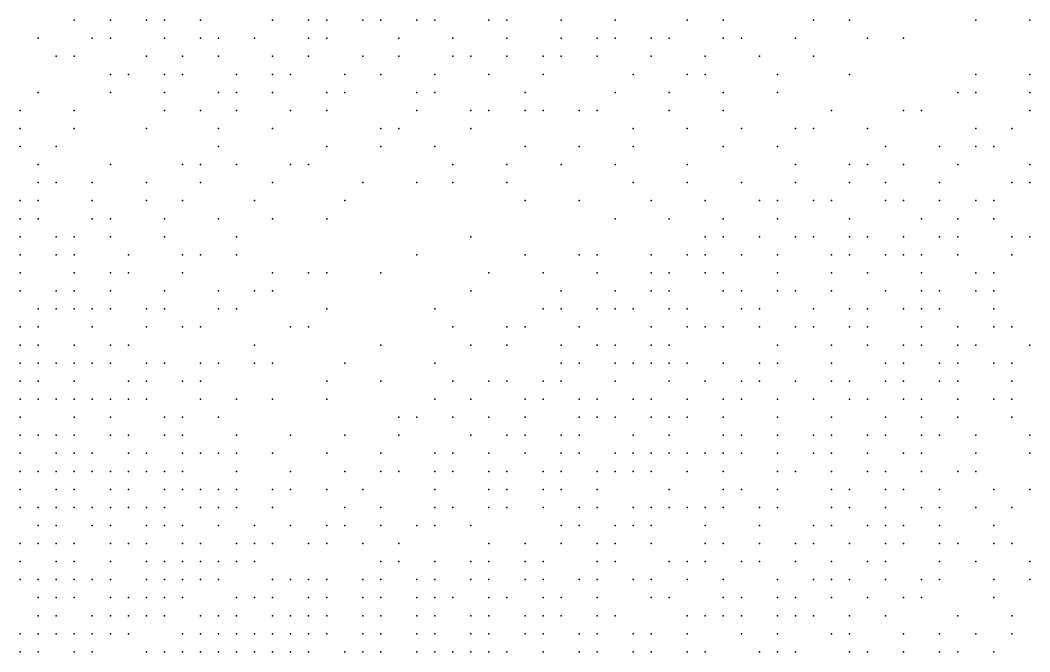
# Model space of a CAD drawing. Extents: x 429 to 793, y 817 to 1241.
# Drawn here: x 611.87 to 652.75, y 949.47 to 975.02 of the extents above; entities that cross this region are included whole.
import ezdxf

# ---------------------------------------------------------------- set-up
doc = ezdxf.new("R2010")
doc.units = 0

msp = doc.modelspace()

# ---------------------------------------------------------------- linework, layer by layer
for p in [(614.06, 975.02, 243.667), (615.52, 975.02, 244.246), (616.98, 975.02, 244.639), (617.71, 975.02, 245.13), (619.17, 975.02, 245.63), (622.09, 975.02, 246.086), (623.55, 975.02, 246.956), (624.28, 975.02, 247.227), (625.74, 975.02, 247.253), (626.47, 975.02, 247.382), (627.93, 975.02, 247.123), (628.66, 975.02, 247.408), (630.85, 975.02, 246.723), (631.58, 975.02, 246.752), (633.77, 975.02, 245.176), (635.96, 975.02, 244.186), (638.88, 975.02, 242.576), (640.34, 975.02, 241.796), (643.99, 975.02, 238.67), (645.45, 975.02, 237.092), (650.56, 975.02, 230.615), (652.75, 975.02, 228.335), (612.6, 974.29, 242.678), (614.79, 974.29, 243.89), (615.52, 974.29, 244.29), (617.71, 974.29, 244.959), (619.17, 974.29, 245.41), (619.9, 974.29, 245.56), (621.36, 974.29, 245.867), (623.55, 974.29, 246.54), (624.28, 974.29, 246.56), (627.2, 974.29, 246.607), (629.39, 974.29, 246.323), (631.58, 974.29, 245.877), (633.77, 974.29, 245.077), (635.23, 974.29, 244.251), (635.96, 974.29, 243.977), (637.42, 974.29, 243.182), (638.15, 974.29, 242.879), (640.34, 974.29, 241.73), (641.07, 974.29, 241.115), (643.26, 974.29, 239.495), (646.18, 974.29, 236.35), (647.64, 974.29, 234.81), (613.33, 973.56, 243.077), (614.06, 973.56, 243.592), (616.98, 973.56, 244.683), (618.44, 973.56, 245.07), (619.9, 973.56, 245.37), (622.09, 973.56, 245.833), (623.55, 973.56, 246.01), (625.74, 973.56, 246.063), (627.2, 973.56, 246.077), (629.39, 973.56, 245.797), (630.12, 973.56, 245.65), (631.58, 973.56, 245.35), (633.04, 973.56, 244.923), (633.77, 973.56, 244.667), (635.23, 973.56, 244.106), (637.42, 973.56, 243.247), (639.61, 973.56, 242.122), (641.8, 973.56, 240.707), (643.99, 973.56, 238.608), (615.52, 972.83, 243.985), (616.25, 972.83, 244.353), (617.71, 972.83, 244.74), (618.44, 972.83, 244.9), (620.63, 972.83, 245.287), (622.09, 972.83, 245.6), (622.82, 972.83, 245.673), (625.01, 972.83, 245.697), (626.47, 972.83, 245.54), (628.66, 972.83, 245.59), (630.85, 972.83, 245.096), (633.04, 972.83, 244.815), (636.69, 972.83, 243.383), (638.88, 972.83, 242.254), (639.61, 972.83, 241.995), (642.53, 972.83, 240.005), (645.45, 972.83, 237.025), (650.56, 972.83, 231.2), (652.75, 972.83, 229.117), (612.6, 972.1, 242.7), (615.52, 972.1, 243.84), (617.71, 972.1, 244.57), (619.9, 972.1, 244.903), (620.63, 972.1, 245.053), (622.09, 972.1, 245.283), (624.28, 972.1, 245.323), (625.01, 972.1, 245.343), (627.93, 972.1, 245.317), (628.66, 972.1, 245.203), (632.31, 972.1, 244.56), (635.96, 972.1, 243.605), (638.15, 972.1, 242.69), (640.34, 972.1, 241.517), (642.53, 972.1, 239.962), (649.83, 972.1, 231.957), (650.56, 972.1, 231.503), (652.75, 972.1, 229.275), (611.87, 971.37, 242.205), (614.06, 971.37, 243.311), (617.71, 971.37, 244.4), (619.17, 971.37, 244.647), (620.63, 971.37, 244.82), (622.82, 971.37, 245.04), (624.28, 971.37, 245.007), (627.93, 971.37, 244.93), (630.12, 971.37, 244.59), (630.85, 971.37, 244.473), (632.31, 971.37, 244.24), (633.04, 971.37, 244.047), (634.5, 971.37, 243.66), (635.23, 971.37, 243.632), (638.15, 971.37, 242.582), (640.34, 971.37, 241.41), (644.72, 971.37, 237.79), (647.64, 971.37, 234.582), (648.37, 971.37, 233.863), (652.75, 971.37, 229.1), (611.87, 970.64, 242.155), (614.06, 970.64, 243.204), (616.98, 970.64, 244.08), (619.9, 970.64, 244.635), (622.09, 970.64, 244.909), (626.47, 970.64, 244.785), (627.2, 970.64, 244.857), (630.12, 970.64, 244.267), (636.69, 970.64, 243.05), (638.88, 970.64, 241.972), (641.07, 970.64, 240.543), (643.26, 970.64, 239.268), (643.99, 970.64, 238.56), (646.18, 970.64, 236.585), (650.56, 970.64, 231.736), (652.02, 970.64, 230.28), (611.87, 969.91, 241.973), (613.33, 969.91, 242.793), (619.9, 969.91, 244.45), (624.28, 969.91, 244.56), (626.47, 969.91, 244.435), (628.66, 969.91, 244.235), (632.31, 969.91, 243.943), (634.5, 969.91, 243.44), (636.69, 969.91, 242.897), (640.34, 969.91, 241.21), (642.53, 969.91, 239.72), (646.91, 969.91, 235.354), (649.1, 969.91, 233.377), (650.56, 969.91, 231.593), (651.29, 969.91, 230.997), (612.6, 969.18, 242.17), (615.52, 969.18, 243.443), (618.44, 969.18, 244.24), (619.17, 969.18, 244.327), (620.63, 969.18, 244.367), (622.82, 969.18, 244.433), (623.55, 969.18, 244.417), (629.39, 969.18, 244.03), (631.58, 969.18, 243.763), (633.77, 969.18, 243.337), (635.96, 969.18, 242.947), (638.88, 969.18, 241.743), (643.26, 969.18, 238.87), (645.45, 969.18, 236.923), (646.18, 969.18, 236.263), (647.64, 969.18, 234.905), (649.83, 969.18, 232.71), (652.75, 969.18, 229.823), (612.6, 968.45, 242.226), (613.33, 968.45, 242.631), (614.79, 968.45, 243.23), (616.98, 968.45, 243.734), (619.17, 968.45, 244.1), (622.09, 968.45, 244.133), (625.74, 968.45, 243.973), (627.93, 968.45, 243.88), (629.39, 968.45, 243.707), (631.58, 968.45, 243.44), (636.69, 968.45, 242.347), (638.88, 968.45, 241.642), (641.07, 968.45, 240.54), (643.26, 968.45, 239.115), (645.45, 968.45, 237.33), (646.91, 968.45, 235.803), (649.1, 968.45, 233.65), (652.02, 968.45, 230.727), (652.75, 968.45, 230.137), (611.87, 967.72, 241.945), (612.6, 967.72, 242.393), (614.79, 967.72, 243.143), (616.98, 967.72, 243.611), (618.44, 967.72, 243.913), (621.36, 967.72, 243.904), (625.01, 967.72, 243.787), (632.31, 967.72, 243.13), (634.5, 967.72, 242.817), (637.42, 967.72, 242.163), (639.61, 967.72, 241.237), (641.8, 967.72, 239.97), (642.53, 967.72, 239.36), (643.99, 967.72, 238.37), (644.72, 967.72, 237.725), (646.91, 967.72, 235.867), (647.64, 967.72, 235.313), (649.1, 967.72, 233.75), (650.56, 967.72, 232.457), (651.29, 967.72, 231.323), (611.87, 966.99, 241.807), (612.6, 966.99, 242.337), (614.79, 966.99, 243.057), (615.52, 966.99, 243.163), (617.71, 966.99, 243.685), (619.9, 966.99, 243.83), (622.09, 966.99, 243.855), (624.28, 966.99, 243.725), (635.96, 966.99, 242.297), (638.15, 966.99, 241.613), (640.34, 966.99, 240.943), (642.53, 966.99, 239.605), (645.45, 966.99, 237.35), (648.37, 966.99, 234.823), (649.83, 966.99, 233.15), (651.29, 966.99, 232.023), (611.87, 966.26, 241.78), (613.33, 966.26, 242.51), (614.06, 966.26, 242.74), (615.52, 966.26, 243.077), (617.71, 966.26, 243.387), (620.63, 966.26, 243.705), (630.12, 966.26, 243.02), (639.61, 966.26, 241.07), (640.34, 966.26, 240.86), (641.8, 966.26, 239.85), (643.26, 966.26, 239.15), (643.99, 966.26, 238.438), (645.45, 966.26, 237.37), (646.18, 966.26, 236.683), (647.64, 966.26, 235.532), (649.1, 966.26, 233.952), (649.83, 966.26, 233.498), (652.02, 966.26, 231.593), (652.75, 966.26, 230.607), (611.87, 965.53, 242.013), (613.33, 965.53, 242.43), (614.06, 965.53, 242.778), (616.25, 965.53, 243.15), (618.44, 965.53, 243.467), (619.17, 965.53, 243.54), (620.63, 965.53, 243.58), (627.93, 965.53, 243.15), (632.31, 965.53, 242.69), (634.5, 965.53, 242.35), (635.23, 965.53, 242.25), (637.42, 965.53, 241.73), (638.88, 965.53, 241.28), (639.61, 965.53, 240.997), (641.07, 965.53, 240.313), (642.53, 965.53, 239.573), (644.72, 965.53, 238.075), (645.45, 965.53, 237.397), (646.91, 965.53, 235.997), (647.64, 965.53, 235.598), (648.37, 965.53, 234.89), (649.83, 965.53, 233.635), (652.02, 965.53, 231.757), (611.87, 964.8, 241.88), (614.06, 964.8, 242.697), (615.52, 964.8, 243.01), (616.25, 964.8, 243.103), (618.44, 964.8, 243.307), (622.09, 964.8, 243.185), (623.55, 964.8, 243.152), (624.28, 964.8, 243.143), (626.47, 964.8, 242.83), (630.85, 964.8, 242.607), (633.04, 964.8, 242.3), (635.23, 964.8, 242.03), (637.42, 964.8, 241.55), (638.15, 964.8, 241.37), (639.61, 964.8, 240.913), (640.34, 964.8, 240.777), (642.53, 964.8, 239.295), (644.72, 964.8, 238.055), (646.18, 964.8, 236.983), (648.37, 964.8, 234.99), (650.56, 964.8, 232.863), (651.29, 964.8, 232.578), (611.87, 964.07, 241.967), (613.33, 964.07, 242.383), (614.06, 964.07, 242.617), (615.52, 964.07, 242.917), (617.71, 964.07, 243.11), (619.9, 964.07, 243.26), (621.36, 964.07, 243.123), (622.09, 964.07, 243.053), (630.12, 964.07, 242.397), (633.77, 964.07, 242.043), (635.96, 964.07, 241.79), (637.42, 964.07, 241.41), (638.15, 964.07, 241.25), (640.34, 964.07, 240.42), (641.07, 964.07, 240.053), (642.53, 964.07, 239.43), (643.26, 964.07, 239.11), (644.72, 964.07, 237.853), (646.91, 964.07, 236.44), (648.37, 964.07, 235.09), (649.1, 964.07, 234.57), (650.56, 964.07, 233), (651.29, 964.07, 232.595), (612.6, 963.34, 242.14), (613.33, 963.34, 242.337), (614.06, 963.34, 242.533), (614.79, 963.34, 242.73), (615.52, 963.34, 242.8), (616.98, 963.34, 242.94), (617.71, 963.34, 242.993), (619.9, 963.34, 243.067), (620.63, 963.34, 243.033), (624.28, 963.34, 242.643), (628.66, 963.34, 242.273), (633.04, 963.34, 241.893), (633.77, 963.34, 241.84), (635.23, 963.34, 241.687), (635.96, 963.34, 241.61), (636.69, 963.34, 241.45), (638.15, 963.34, 241.13), (638.88, 963.34, 240.87), (641.07, 963.34, 240.003), (641.8, 963.34, 239.7), (643.99, 963.34, 238.31), (645.45, 963.34, 237.45), (646.18, 963.34, 237.01), (647.64, 963.34, 235.74), (648.37, 963.34, 235.05), (649.1, 963.34, 234.66), (651.29, 963.34, 232.72), (611.87, 962.61, 241.803), (612.6, 962.61, 242.127), (614.79, 962.61, 242.673), (616.98, 962.61, 242.86), (618.44, 962.61, 243), (619.17, 962.61, 242.97), (622.82, 962.61, 242.725), (623.55, 962.61, 242.583), (629.39, 962.61, 242.139), (631.58, 962.61, 241.883), (632.31, 962.61, 241.835), (634.5, 962.61, 241.741), (637.42, 962.61, 241.227), (638.88, 962.61, 240.823), (639.61, 962.61, 240.69), (640.34, 962.61, 240.365), (641.8, 962.61, 239.677), (643.26, 962.61, 239.037), (643.99, 962.61, 238.455), (645.45, 962.61, 237.5), (646.18, 962.61, 237.182), (648.37, 962.61, 235.44), (649.83, 962.61, 234.068), (651.29, 962.61, 232.7), (652.02, 962.61, 232.44), (611.87, 961.88, 241.79), (612.6, 961.88, 241.958), (614.06, 961.88, 242.415), (615.52, 961.88, 242.715), (616.25, 961.88, 242.788), (621.36, 961.88, 242.752), (626.47, 961.88, 242.15), (630.12, 961.88, 241.851), (631.58, 961.88, 241.81), (633.77, 961.88, 241.673), (635.23, 961.88, 241.52), (635.96, 961.88, 241.47), (637.42, 961.88, 241.133), (638.15, 961.88, 241.037), (642.53, 961.88, 239.431), (644.72, 961.88, 238.17), (646.18, 961.88, 236.865), (647.64, 961.88, 235.775), (648.37, 961.88, 235.53), (649.83, 961.88, 234.323), (650.56, 961.88, 233.827), (652.75, 961.88, 231.755), (611.87, 961.15, 241.893), (612.6, 961.15, 242.113), (613.33, 961.15, 242.31), (614.06, 961.15, 242.463), (614.79, 961.15, 242.617), (615.52, 961.15, 242.663), (616.98, 961.15, 242.78), (617.71, 961.15, 242.833), (619.17, 961.15, 242.84), (619.9, 961.15, 242.78), (621.36, 961.15, 242.617), (622.09, 961.15, 242.53), (625.01, 961.15, 242.167), (628.66, 961.15, 241.85), (633.77, 961.15, 241.507), (634.5, 961.15, 241.43), (635.96, 961.15, 241.33), (636.69, 961.15, 241.217), (637.42, 961.15, 241.103), (638.15, 961.15, 240.943), (638.88, 961.15, 240.79), (640.34, 961.15, 240.47), (641.8, 961.15, 239.653), (642.53, 961.15, 239.408), (644.72, 961.15, 237.98), (646.91, 961.15, 236.733), (647.64, 961.15, 235.842), (649.1, 961.15, 234.544), (649.83, 961.15, 234.557), (651.29, 961.15, 233.148), (652.02, 961.15, 232.4), (611.87, 960.42, 241.903), (612.6, 960.42, 242.1), (614.06, 960.42, 242.427), (616.25, 960.42, 242.653), (616.98, 960.42, 242.7), (618.44, 960.42, 242.707), (619.17, 960.42, 242.71), (624.28, 960.42, 242.063), (626.47, 960.42, 241.773), (629.39, 960.42, 241.58), (630.85, 960.42, 241.463), (631.58, 960.42, 241.43), (633.04, 960.42, 241.37), (633.77, 960.42, 241.34), (635.96, 960.42, 241.19), (638.15, 960.42, 240.85), (639.61, 960.42, 240.55), (641.07, 960.42, 239.887), (641.8, 960.42, 239.63), (643.26, 960.42, 239.057), (644.72, 960.42, 237.99), (645.45, 960.42, 237.6), (646.91, 960.42, 236.8), (647.64, 960.42, 236.047), (649.1, 960.42, 234.93), (649.83, 960.42, 234.283), (652.02, 960.42, 232.855), (611.87, 959.69, 241.89), (612.6, 959.69, 242.057), (613.33, 959.69, 242.18), (614.06, 959.69, 242.293), (614.79, 959.69, 242.487), (615.52, 959.69, 242.593), (616.25, 959.69, 242.61), (616.98, 959.69, 242.617), (619.17, 959.69, 242.597), (620.63, 959.69, 242.49), (622.09, 959.69, 242.322), (624.28, 959.69, 242.037), (628.66, 959.69, 241.51), (630.12, 959.69, 241.38), (632.31, 959.69, 241.366), (633.04, 959.69, 241.302), (634.5, 959.69, 241.2), (635.23, 959.69, 241.197), (636.69, 959.69, 241.071), (637.42, 959.69, 240.833), (638.88, 959.69, 240.68), (640.34, 959.69, 240.323), (641.07, 959.69, 239.977), (642.53, 959.69, 239.402), (643.99, 959.69, 238.753), (645.45, 959.69, 237.62), (646.18, 959.69, 237.343), (647.64, 959.69, 236.103), (648.37, 959.69, 235.34), (649.83, 959.69, 234.655), (651.29, 959.69, 233.635), (652.02, 959.69, 232.952), (611.87, 958.96, 241.785), (614.06, 958.96, 242.353), (615.52, 958.96, 242.52), (617.71, 958.96, 242.535), (618.44, 958.96, 242.566), (619.9, 958.96, 242.45), (627.2, 958.96, 241.513), (627.93, 958.96, 241.405), (629.39, 958.96, 241.35), (630.85, 958.96, 241.23), (632.31, 958.96, 241.199), (634.5, 958.96, 241.153), (635.23, 958.96, 241.06), (635.96, 958.96, 241.053), (637.42, 958.96, 240.827), (638.15, 958.96, 240.747), (638.88, 958.96, 240.623), (640.34, 958.96, 240.112), (642.53, 958.96, 239.175), (644.72, 958.96, 238.16), (646.91, 958.96, 236.913), (648.37, 958.96, 235.75), (649.83, 958.96, 234.613), (652.02, 958.96, 233.217), (611.87, 958.23, 241.847), (612.6, 958.23, 242.013), (613.33, 958.23, 242.137), (614.06, 958.23, 242.28), (615.52, 958.23, 242.46), (616.25, 958.23, 242.483), (617.71, 958.23, 242.493), (618.44, 958.23, 242.48), (620.63, 958.23, 242.263), (622.82, 958.23, 241.957), (625.01, 958.23, 241.6), (627.2, 958.23, 241.323), (630.12, 958.23, 241.15), (631.58, 958.23, 241.097), (632.31, 958.23, 241.067), (633.77, 958.23, 241.04), (634.5, 958.23, 241.003), (636.69, 958.23, 240.803), (638.15, 958.23, 240.643), (640.34, 958.23, 240.247), (641.07, 958.23, 239.878), (642.53, 958.23, 239.283), (643.99, 958.23, 238.737), (644.72, 958.23, 237.993), (646.18, 958.23, 237.277), (646.91, 958.23, 236.828), (648.37, 958.23, 235.602), (649.1, 958.23, 235.155), (650.56, 958.23, 234.222), (652.75, 958.23, 232.823), (611.87, 957.5, 241.845), (613.33, 957.5, 242.093), (614.06, 957.5, 242.247), (614.79, 957.5, 242.34), (616.25, 957.5, 242.392), (616.98, 957.5, 242.41), (618.44, 957.5, 242.383), (619.17, 957.5, 242.37), (619.9, 957.5, 242.25), (620.63, 957.5, 242.19), (622.09, 957.5, 241.965), (624.28, 957.5, 241.547), (626.47, 957.5, 241.265), (628.66, 957.5, 241.07), (629.39, 957.5, 241.03), (630.85, 957.5, 240.96), (632.31, 957.5, 240.92), (633.77, 957.5, 240.9), (634.5, 957.5, 240.862), (635.96, 957.5, 240.78), (636.69, 957.5, 240.72), (637.42, 957.5, 240.62), (638.15, 957.5, 240.54), (638.88, 957.5, 240.447), (639.61, 957.5, 240.293), (640.34, 957.5, 240.17), (641.07, 957.5, 239.835), (642.53, 957.5, 239.305), (643.99, 957.5, 238.72), (644.72, 957.5, 238.19), (646.18, 957.5, 237.387), (647.64, 957.5, 236.57), (648.37, 957.5, 235.9), (650.56, 957.5, 234.434), (652.75, 957.5, 232.823), (611.87, 956.77, 241.705), (612.6, 956.77, 241.955), (613.33, 956.77, 242.048), (614.06, 956.77, 242.233), (614.79, 956.77, 242.3), (615.52, 956.77, 242.31), (616.25, 956.77, 242.328), (616.98, 956.77, 242.345), (617.71, 956.77, 242.325), (618.44, 956.77, 242.315), (620.63, 956.77, 242.087), (622.82, 956.77, 241.685), (625.01, 956.77, 241.343), (626.47, 956.77, 241.138), (627.2, 956.77, 241.06), (628.66, 956.77, 240.915), (629.39, 956.77, 240.885), (630.85, 956.77, 240.825), (631.58, 956.77, 240.81), (633.04, 956.77, 240.798), (633.77, 956.77, 240.787), (635.23, 956.77, 240.723), (635.96, 956.77, 240.69), (636.69, 956.77, 240.65), (637.42, 956.77, 240.53), (638.88, 956.77, 240.378), (640.34, 956.77, 240.122), (642.53, 956.77, 239.285), (643.26, 956.77, 238.895), (644.72, 956.77, 238.217), (646.18, 956.77, 237.415), (646.91, 956.77, 236.87), (648.37, 956.77, 235.973), (649.83, 956.77, 235.037), (650.56, 956.77, 234.506), (611.87, 956.04, 241.69), (613.33, 956.04, 242.033), (614.06, 956.04, 242.17), (615.52, 956.04, 242.245), (616.25, 956.04, 242.262), (617.71, 956.04, 242.26), (618.44, 956.04, 242.195), (619.17, 956.04, 242.095), (619.9, 956.04, 242.045), (620.63, 956.04, 241.985), (622.09, 956.04, 241.76), (622.82, 956.04, 241.57), (624.28, 956.04, 241.393), (625.74, 956.04, 241.087), (628.66, 956.04, 240.8), (630.85, 956.04, 240.69), (631.58, 956.04, 240.675), (633.04, 956.04, 240.685), (633.77, 956.04, 240.675), (635.23, 956.04, 240.61), (638.15, 956.04, 240.4), (640.34, 956.04, 240.075), (641.07, 956.04, 239.795), (642.53, 956.04, 239.265), (644.72, 956.04, 238.245), (645.45, 956.04, 237.98), (646.91, 956.04, 237), (647.64, 956.04, 236.66), (649.1, 956.04, 235.71), (651.29, 956.04, 234.045), (652.75, 956.04, 232.948), (611.87, 955.31, 241.767), (612.6, 955.31, 241.925), (613.33, 955.31, 242.04), (614.06, 955.31, 242.13), (614.79, 955.31, 242.22), (615.52, 955.31, 242.205), (616.25, 955.31, 242.197), (616.98, 955.31, 242.215), (617.71, 955.31, 242.173), (619.17, 955.31, 242.008), (619.9, 955.31, 241.908), (620.63, 955.31, 241.883), (622.09, 955.31, 241.582), (625.01, 955.31, 241.088), (626.47, 955.31, 240.818), (628.66, 955.31, 240.665), (629.39, 955.31, 240.625), (630.85, 955.31, 240.557), (631.58, 955.31, 240.548), (633.04, 955.31, 240.561), (634.5, 955.31, 240.525), (635.23, 955.31, 240.517), (636.69, 955.31, 240.457), (637.42, 955.31, 240.403), (638.15, 955.31, 240.33), (638.88, 955.31, 240.237), (639.61, 955.31, 240.121), (640.34, 955.31, 240.027), (641.8, 955.31, 239.607), (642.53, 955.31, 239.245), (644.72, 955.31, 238.087), (645.45, 955.31, 238.008), (646.91, 955.31, 237.045), (648.37, 955.31, 235.885), (649.1, 955.31, 235.783), (650.56, 955.31, 234.573), (652.02, 955.31, 233.673), (612.6, 954.58, 241.91), (613.33, 954.58, 242), (614.79, 954.58, 242.18), (615.52, 954.58, 242.165), (616.98, 954.58, 242.15), (617.71, 954.58, 242.085), (618.44, 954.58, 242.052), (619.9, 954.58, 241.87), (621.36, 954.58, 241.625), (622.82, 954.58, 241.34), (624.28, 954.58, 241.125), (625.01, 954.58, 240.91), (626.47, 954.58, 240.683), (627.93, 954.58, 240.57), (628.66, 954.58, 240.53), (630.12, 954.58, 240.45), (633.77, 954.58, 240.44), (634.5, 954.58, 240.435), (635.96, 954.58, 240.42), (636.69, 954.58, 240.38), (637.42, 954.58, 240.34), (639.61, 954.58, 240.073), (641.8, 954.58, 239.56), (643.99, 954.58, 238.73), (644.72, 954.58, 238.25), (646.18, 954.58, 237.515), (646.91, 954.58, 237.09), (647.64, 954.58, 236.75), (649.1, 954.58, 235.827), (651.29, 954.58, 234.26), (611.87, 953.85, 241.73), (612.6, 953.85, 241.915), (613.33, 953.85, 241.96), (614.06, 953.85, 242.033), (615.52, 953.85, 242.167), (616.25, 953.85, 242.14), (616.98, 953.85, 242.12), (618.44, 953.85, 242.01), (619.17, 953.85, 241.902), (620.63, 953.85, 241.655), (621.36, 953.85, 241.54), (622.09, 953.85, 241.445), (623.55, 953.85, 241.147), (624.28, 953.85, 241.04), (625.74, 953.85, 240.768), (627.2, 953.85, 240.62), (630.85, 953.85, 240.435), (632.31, 953.85, 240.427), (633.77, 953.85, 240.435), (635.23, 953.85, 240.378), (635.96, 953.85, 240.368), (637.42, 953.85, 240.288), (639.61, 953.85, 240.027), (640.34, 953.85, 239.958), (641.8, 953.85, 239.538), (643.26, 953.85, 238.915), (643.99, 953.85, 238.742), (645.45, 953.85, 238.022), (646.91, 953.85, 237.048), (647.64, 953.85, 236.792), (649.1, 953.85, 235.87), (649.83, 953.85, 235.295), (651.29, 953.85, 234.35), (652.02, 953.85, 233.45), (611.87, 953.12, 241.807), (613.33, 953.12, 241.98), (614.06, 953.12, 242.083), (615.52, 953.12, 242.143), (616.98, 953.12, 242.09), (617.71, 953.12, 242), (618.44, 953.12, 241.967), (619.17, 953.12, 241.86), (619.9, 953.12, 241.785), (620.63, 953.12, 241.59), (621.36, 953.12, 241.437), (626.47, 953.12, 240.626), (627.2, 953.12, 240.527), (628.66, 953.12, 240.417), (630.12, 953.12, 240.36), (630.85, 953.12, 240.353), (632.31, 953.12, 240.342), (633.04, 953.12, 240.348), (635.23, 953.12, 240.32), (635.96, 953.12, 240.315), (638.15, 953.12, 240.185), (638.88, 953.12, 240.112), (639.61, 953.12, 240.005), (641.07, 953.12, 239.655), (641.8, 953.12, 239.415), (643.26, 953.12, 238.927), (644.72, 953.12, 238.275), (646.18, 953.12, 237.507), (646.91, 953.12, 237.09), (649.1, 953.12, 235.655), (650.56, 953.12, 235.07), (652.75, 953.12, 233.493), (611.87, 952.39, 241.812), (612.6, 952.39, 241.925), (613.33, 952.39, 241.985), (614.06, 952.39, 242.06), (614.79, 952.39, 242.133), (615.52, 952.39, 242.12), (616.98, 952.39, 242.06), (617.71, 952.39, 241.97), (618.44, 952.39, 241.925), (619.17, 952.39, 241.818), (619.9, 952.39, 241.655), (622.09, 952.39, 241.36), (622.82, 952.39, 241.17), (623.55, 952.39, 241.062), (624.28, 952.39, 240.955), (625.74, 952.39, 240.613), (626.47, 952.39, 240.484), (627.93, 952.39, 240.385), (628.66, 952.39, 240.325), (630.12, 952.39, 240.272), (630.85, 952.39, 240.27), (632.31, 952.39, 240.26), (633.04, 952.39, 240.278), (634.5, 952.39, 240.318), (635.23, 952.39, 240.325), (636.69, 952.39, 240.223), (637.42, 952.39, 240.181), (638.88, 952.39, 240.074), (640.34, 952.39, 239.912), (642.53, 952.39, 239.098), (643.99, 952.39, 238.767), (644.72, 952.39, 238.157), (645.45, 952.39, 237.86), (646.91, 952.39, 237.213), (648.37, 952.39, 236.099), (649.1, 952.39, 235.723), (651.29, 952.39, 234.53), (652.75, 952.39, 233.603), (612.6, 951.66, 241.93), (613.33, 951.66, 241.99), (614.06, 951.66, 242.065), (615.52, 951.66, 242.09), (616.25, 951.66, 242.05), (616.98, 951.66, 242.03), (617.71, 951.66, 241.94), (618.44, 951.66, 241.895), (620.63, 951.66, 241.525), (621.36, 951.66, 241.372), (622.09, 951.66, 241.218), (623.55, 951.66, 240.978), (624.28, 951.66, 240.79), (625.74, 951.66, 240.523), (626.47, 951.66, 240.407), (627.93, 951.66, 240.292), (628.66, 951.66, 240.254), (629.39, 951.66, 240.221), (630.85, 951.66, 240.181), (631.58, 951.66, 240.18), (633.04, 951.66, 240.211), (633.77, 951.66, 240.238), (635.23, 951.66, 240.268), (637.42, 951.66, 240.16), (638.15, 951.66, 240.11), (640.34, 951.66, 239.89), (641.07, 951.66, 239.65), (642.53, 951.66, 239.253), (643.26, 951.66, 238.938), (644.72, 951.66, 238.483), (646.18, 951.66, 237.647), (647.64, 951.66, 236.92), (648.37, 951.66, 236.543), (651.29, 951.66, 234.26), (612.6, 950.93, 242), (613.33, 950.93, 242.045), (614.79, 950.93, 242.18), (615.52, 950.93, 242.168), (616.25, 950.93, 242.128), (616.98, 950.93, 242.107), (617.71, 950.93, 242.017), (619.17, 950.93, 241.85), (619.9, 950.93, 241.655), (620.63, 950.93, 241.557), (622.09, 950.93, 241.243), (622.82, 950.93, 241), (623.55, 950.93, 240.889), (624.28, 950.93, 240.776), (625.74, 950.93, 240.503), (626.47, 950.93, 240.456), (627.93, 950.93, 240.2), (628.66, 950.93, 240.188), (630.12, 950.93, 240.122), (630.85, 950.93, 240.144), (632.31, 950.93, 240.117), (633.04, 950.93, 240.143), (633.77, 950.93, 240.17), (635.23, 950.93, 240.2), (635.96, 950.93, 240.21), (638.88, 950.93, 240.073), (639.61, 950.93, 240.017), (640.34, 950.93, 239.957), (641.07, 950.93, 239.72), (642.53, 950.93, 239.322), (643.26, 950.93, 239.007), (643.99, 950.93, 238.865), (645.45, 950.93, 238.208), (646.91, 950.93, 237.258), (649.83, 950.93, 235.578), (652.02, 950.93, 234.167), (611.87, 950.2, 241.9), (612.6, 950.2, 242.07), (613.33, 950.2, 242.115), (614.06, 950.2, 242.16), (614.79, 950.2, 242.25), (615.52, 950.2, 242.225), (616.25, 950.2, 242.205), (618.44, 950.2, 241.973), (619.17, 950.2, 241.85), (619.9, 950.2, 241.753), (620.63, 950.2, 241.655), (621.36, 950.2, 241.485), (622.09, 950.2, 241.17), (622.82, 950.2, 241.117), (623.55, 950.2, 241.002), (624.28, 950.2, 240.891), (625.74, 950.2, 240.618), (626.47, 950.2, 240.571), (627.93, 950.2, 240.315), (628.66, 950.2, 240.308), (630.12, 950.2, 240.242), (630.85, 950.2, 240.264), (632.31, 950.2, 240.198), (633.04, 950.2, 240.217), (634.5, 950.2, 240.268), (635.23, 950.2, 240.288), (636.69, 950.2, 240.258), (637.42, 950.2, 240.233), (638.88, 950.2, 240.128), (641.07, 950.2, 239.79), (642.53, 950.2, 239.393), (644.72, 950.2, 238.525), (645.45, 950.2, 238.302), (647.64, 950.2, 236.747), (649.1, 950.2, 236.182), (650.56, 950.2, 235.264), (652.02, 950.2, 233.979), (611.87, 949.47, 241.978), (612.6, 949.47, 242.14), (614.06, 949.47, 242.23), (614.79, 949.47, 242.32), (616.98, 949.47, 242.185), (617.71, 949.47, 242.095), (618.44, 949.47, 242.025), (619.17, 949.47, 241.908), (619.9, 949.47, 241.85), (620.63, 949.47, 241.753), (621.36, 949.47, 241.583), (622.09, 949.47, 241.362), (622.82, 949.47, 241.235), (623.55, 949.47, 241.082), (625.01, 949.47, 240.893), (625.74, 949.47, 240.733), (626.47, 949.47, 240.547), (627.93, 949.47, 240.43), (628.66, 949.47, 240.403), (629.39, 949.47, 240.384), (630.12, 949.47, 240.362), (630.85, 949.47, 240.325), (631.58, 949.47, 240.305), (633.04, 949.47, 240.305), (634.5, 949.47, 240.355), (635.23, 949.47, 240.367), (636.69, 949.47, 240.327), (637.42, 949.47, 240.305), (638.88, 949.47, 240.2), (639.61, 949.47, 240.105), (641.8, 949.47, 239.74), (642.53, 949.47, 239.462), (643.26, 949.47, 239.32), (645.45, 949.47, 238.08), (646.18, 949.47, 237.837), (647.64, 949.47, 237.135), (649.1, 949.47, 236.292), (649.83, 949.47, 235.798), (651.29, 949.47, 234.85)]:
    msp.add_point(p)

doc.saveas('drawing.dxf')
